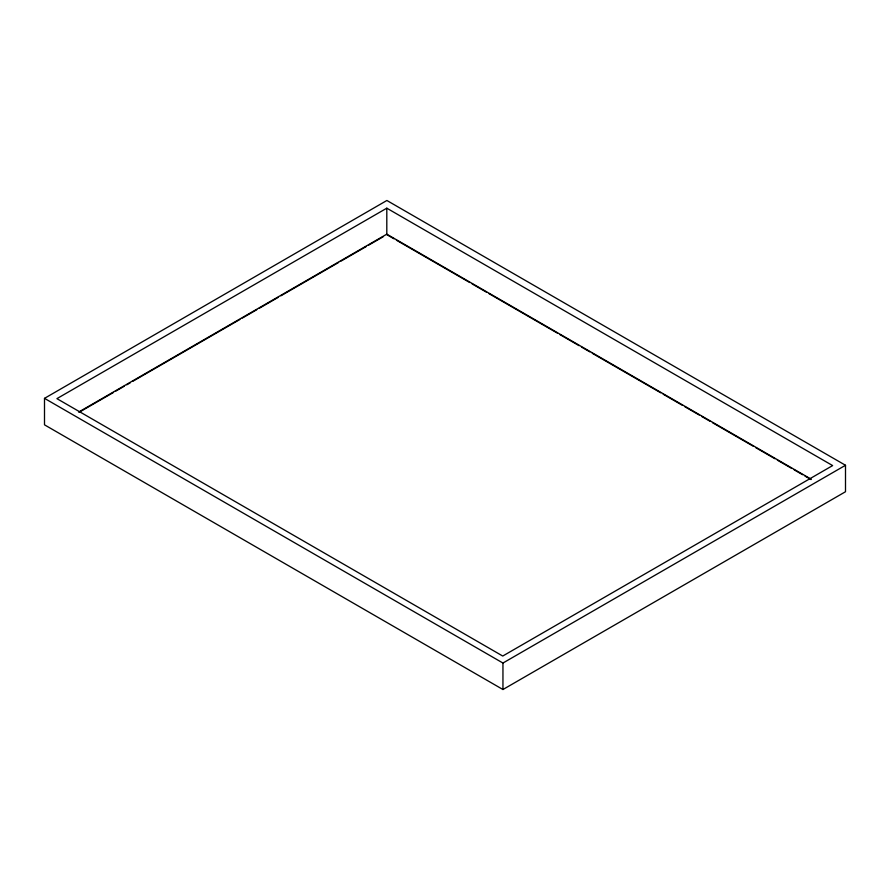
<?xml version="1.0" encoding="UTF-8"?>
<svg xmlns="http://www.w3.org/2000/svg" width="890" height="890" viewBox="0 0 890 890"><rect width="100%" height="100%" fill="white"/><g stroke="black" fill="none" stroke-linecap="round" stroke-linejoin="round"><path stroke-width="1.33" d="M44.5 398.353L386.883 200.484L845.5 465.27L845.5 491.736L502.95 689.516L44.5 424.83L44.5 398.353L502.95 663.039L845.5 465.27M386.805 208.182L56.916 398.642L502.739 656.041L832.64 465.581L386.805 208.182L386.805 234.648L394.014 238.82M78.587 412.115L386.805 234.17L811.001 479.076M79.788 411.903L113.508 392.445M115.911 391.055L124.344 386.182M126.747 384.803L130.363 382.711M132.766 381.32L239.922 319.454M242.325 318.064L256.776 309.72M259.19 308.329L278.448 297.216M280.862 295.825L338.645 262.461M341.059 261.07L366.335 246.474M368.749 245.084L383.201 236.74M396.417 240.2L469.72 282.519M472.123 283.91L486.552 292.243M488.955 293.622L557.452 333.172M559.855 334.562L579.078 345.665M581.481 347.044L589.892 351.906M592.295 353.297L660.792 392.835M663.195 394.226L682.419 405.328M684.822 406.708L699.251 415.04M701.654 416.431L710.064 421.282M712.467 422.672L753.318 446.257M755.721 447.648L774.956 458.751M777.359 460.13L791.777 468.463M794.18 469.853L802.591 474.704M804.994 476.094L811.001 479.565M502.95 663.039L502.95 689.516"/></g></svg>
